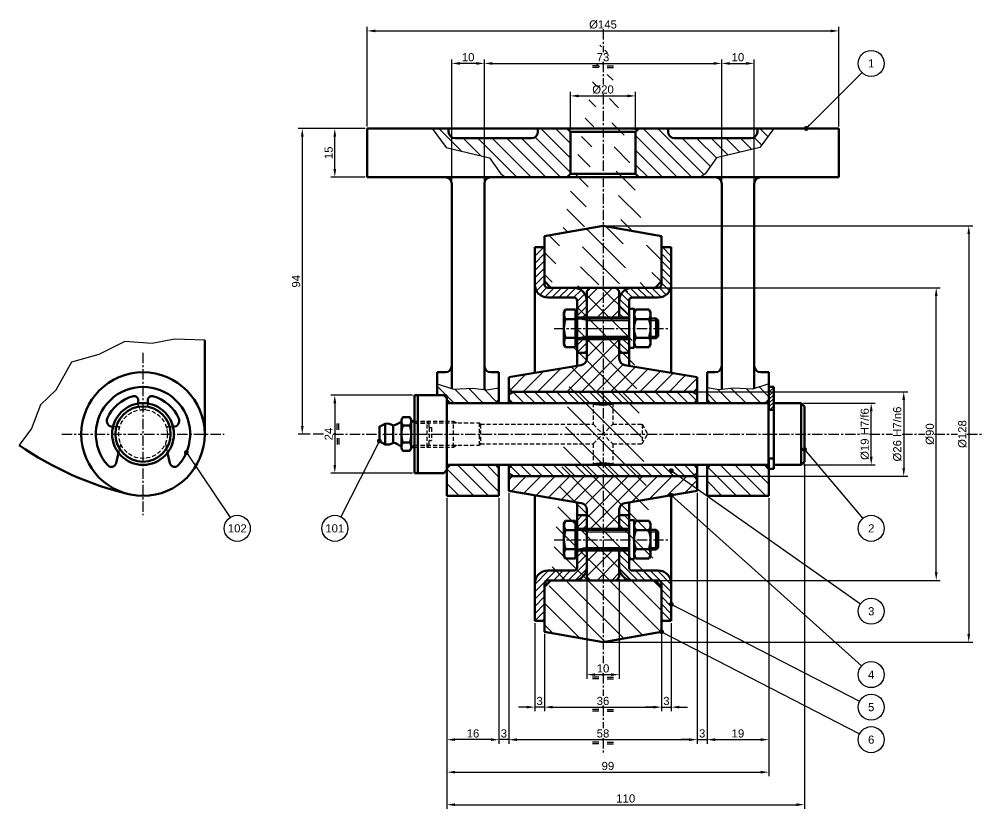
# Model space of a CAD drawing. Header units: millimetres. Extents: x -38 to 462, y 85 to 328.
# Drawn here: x -38.1 to 258, y 84.8 to 327.6 of the extents above; entities that cross this region are included whole.
import ezdxf
from ezdxf.enums import TextEntityAlignment as Align

# ---------------------------------------------------------------- set-up
doc = ezdxf.new("R2010")
doc.units = ezdxf.units.MM
doc.header["$LTSCALE"] = 0.1
doc.header["$PDSIZE"] = -5
doc.linetypes.add('CENTER', pattern=[50.8, 31.75, -6.35, 6.35, -6.35])
doc.linetypes.add('DASHED', pattern=[19.05, 12.7, -6.35])
for name, color, linetype, lineweight in [('ASSE', 4, 'CENTER', 25), ('CONTORNO1', 7, 'Continuous', 50), ('CONTORNO3', 5, 'Continuous', 50), ('NASCOSTA', 6, 'DASHED', 25), ('QUOTA', 3, 'Continuous', 25), ('SOTTILE', 3, 'Continuous', 25), ('TRATTEGGIO', 1, 'Continuous', 25)]:
    doc.layers.add(name, color=color, linetype=linetype, lineweight=lineweight)
doc.styles.get("Standard").update_dxf_attribs({"font": 'arial.ttf'})
doc.dimstyles.new('ISO_1-1', dxfattribs={"dimtxt": 2.5, "dimasz": 2.5, "dimexe": 1.25, "dimexo": 0.625, "dimtad": 1, "dimtxsty": 'Standard', "dimcen": 2.5, "dimclrt": 2, "dimadec": 0, "dimazin": 0, "dimtfac": 1, "dimtmove": 0, "dimatfit": 3, "dimfxl": 1, "dimarcsym": 0})
pattern_1 = [(135, (-58.5, 0), (-2.245064, -2.245064), [])]

# ---------------------------------------------------------------- blocks, each defined once
blk = doc.blocks.new('*D6')
at = {"layer": 'Defpoints', "color": 0}
for p in [(151.5, 304), (131.5, 293), (151.5, 293)]:
    blk.add_point(p, dxfattribs=at)
at = {"layer": 'QUOTA', "color": 0, "lineweight": -2}
for p, q in [((131.5, 293.62), (131.5, 305.25)), ((151.5, 293.62), (151.5, 305.25)), ((134, 304), (149, 304))]:
    blk.add_line(p, q, dxfattribs=at)
at = {"layer": 'QUOTA', "color": 0}
for points in [[(134, 304.42), (134, 303.58), (131.5, 304)], [(149, 303.58), (149, 304.42), (151.5, 304)]]:
    blk.add_solid(points, dxfattribs=at)
at = {"layer": 'QUOTA', "color": 2, "insert": (141.5, 305.95), "char_height": 2.5, "attachment_point": 5}
blk.add_mtext('%%c20', dxfattribs=at)
blk = doc.blocks.new('*D7')
at = {"layer": 'Defpoints', "color": 0}
for p in [(214, 324), (69, 294), (214, 294)]:
    blk.add_point(p, dxfattribs=at)
at = {"layer": 'QUOTA', "color": 0, "lineweight": -2}
for p, q in [((69, 294.62), (69, 325.25)), ((71.5, 324), (211.5, 324)), ((214, 294.62), (214, 325.25))]:
    blk.add_line(p, q, dxfattribs=at)
at = {"layer": 'QUOTA', "color": 0}
for points in [[(71.5, 324.42), (71.5, 323.58), (69, 324)], [(211.5, 323.58), (211.5, 324.42), (214, 324)]]:
    blk.add_solid(points, dxfattribs=at)
at = {"layer": 'QUOTA', "color": 2, "insert": (141.5, 325.95), "char_height": 2.5, "attachment_point": 5}
blk.add_mtext('%%c145', dxfattribs=at)
blk = doc.blocks.new('*D8')
at = {"layer": 'Defpoints', "color": 0}
for p in [(136.5, 156), (146.5, 156), (146.5, 126)]:
    blk.add_point(p, dxfattribs=at)
at = {"layer": 'QUOTA', "color": 0, "lineweight": -2}
for p, q in [((136.5, 155.38), (136.5, 124.75)), ((146.5, 155.38), (146.5, 124.75)), ((139, 126), (144, 126))]:
    blk.add_line(p, q, dxfattribs=at)
at = {"layer": 'QUOTA', "color": 0}
for points in [[(139, 126.42), (139, 125.58), (136.5, 126)], [(144, 125.58), (144, 126.42), (146.5, 126)]]:
    blk.add_solid(points, dxfattribs=at)
at = {"layer": 'QUOTA', "color": 2, "insert": (141.5, 127.9), "char_height": 2.5, "attachment_point": 5}
blk.add_mtext('10', dxfattribs=at)
blk = doc.blocks.new('*D9')
at = {"layer": 'Defpoints', "color": 0}
for p in [(123.5, 139.17), (159.5, 139.17), (159.5, 116)]:
    blk.add_point(p, dxfattribs=at)
at = {"layer": 'QUOTA', "color": 0, "lineweight": -2}
for p, q in [((123.5, 138.55), (123.5, 114.75)), ((159.5, 138.55), (159.5, 114.75)), ((126, 116), (157, 116))]:
    blk.add_line(p, q, dxfattribs=at)
at = {"layer": 'QUOTA', "color": 0}
for points in [[(126, 116.42), (126, 115.58), (123.5, 116)], [(157, 115.58), (157, 116.42), (159.5, 116)]]:
    blk.add_solid(points, dxfattribs=at)
at = {"layer": 'QUOTA', "color": 2, "insert": (141.5, 117.9), "char_height": 2.5, "attachment_point": 5}
blk.add_mtext('36', dxfattribs=at)
blk = doc.blocks.new('*D10')
at = {"layer": 'Defpoints', "color": 0}
for p in [(162.5, 142.5), (159.5, 139.17), (162.5, 116)]:
    blk.add_point(p, dxfattribs=at)
at = {"layer": 'QUOTA', "color": 0, "lineweight": -2}
for p, q in [((162.5, 141.88), (162.5, 114.75)), ((159.5, 138.55), (159.5, 114.75)), ((157, 116), (154.5, 116)), ((159.5, 116), (162.5, 116)), ((165, 116), (167.5, 116))]:
    blk.add_line(p, q, dxfattribs=at)
at = {"layer": 'QUOTA', "color": 0}
for points in [[(157, 115.58), (157, 116.42), (159.5, 116)], [(165, 116.42), (165, 115.58), (162.5, 116)]]:
    blk.add_solid(points, dxfattribs=at)
at = {"layer": 'QUOTA', "color": 2, "insert": (161, 117.9), "char_height": 2.5, "attachment_point": 5}
blk.add_mtext('3', dxfattribs=at)
blk = doc.blocks.new('*D11')
at = {"layer": 'Defpoints', "color": 0}
for p in [(120.5, 142.5), (123.5, 139.17), (120.5, 116)]:
    blk.add_point(p, dxfattribs=at)
at = {"layer": 'QUOTA', "color": 0, "lineweight": -2}
for p, q in [((120.5, 141.88), (120.5, 114.75)), ((123.5, 138.55), (123.5, 114.75)), ((118, 116), (115.5, 116)), ((123.5, 116), (120.5, 116)), ((126, 116), (128.5, 116))]:
    blk.add_line(p, q, dxfattribs=at)
at = {"layer": 'QUOTA', "color": 0}
for points in [[(118, 115.58), (118, 116.42), (120.5, 116)], [(126, 116.42), (126, 115.58), (123.5, 116)]]:
    blk.add_solid(points, dxfattribs=at)
at = {"layer": 'QUOTA', "color": 2, "insert": (122, 117.9), "char_height": 2.5, "attachment_point": 5}
blk.add_mtext('3', dxfattribs=at)
blk = doc.blocks.new('*D12')
at = {"layer": 'Defpoints', "color": 0}
for p in [(112.5, 182.5), (170.5, 182.5), (170.5, 106)]:
    blk.add_point(p, dxfattribs=at)
at = {"layer": 'QUOTA', "color": 0, "lineweight": -2}
for p, q in [((112.5, 181.88), (112.5, 104.75)), ((170.5, 181.88), (170.5, 104.75)), ((115, 106), (168, 106))]:
    blk.add_line(p, q, dxfattribs=at)
at = {"layer": 'QUOTA', "color": 0}
for points in [[(115, 106.42), (115, 105.58), (112.5, 106)], [(168, 105.58), (168, 106.42), (170.5, 106)]]:
    blk.add_solid(points, dxfattribs=at)
at = {"layer": 'QUOTA', "color": 2, "insert": (141.5, 107.9), "char_height": 2.5, "attachment_point": 5}
blk.add_mtext('58', dxfattribs=at)
blk = doc.blocks.new('*D13')
at = {"layer": 'Defpoints', "color": 0}
for p in [(109.5, 181), (112.5, 182.5), (109.5, 106)]:
    blk.add_point(p, dxfattribs=at)
at = {"layer": 'QUOTA', "color": 0, "lineweight": -2}
for p, q in [((112.5, 181.88), (112.5, 104.75)), ((109.5, 180.38), (109.5, 104.75)), ((107, 106), (104.5, 106)), ((112.5, 106), (109.5, 106)), ((115, 106), (117.5, 106))]:
    blk.add_line(p, q, dxfattribs=at)
at = {"layer": 'QUOTA', "color": 0}
for points in [[(107, 105.58), (107, 106.42), (109.5, 106)], [(115, 106.42), (115, 105.58), (112.5, 106)]]:
    blk.add_solid(points, dxfattribs=at)
at = {"layer": 'QUOTA', "color": 2, "insert": (111, 107.9), "char_height": 2.5, "attachment_point": 5}
blk.add_mtext('3', dxfattribs=at)
blk = doc.blocks.new('*D14')
at = {"layer": 'Defpoints', "color": 0}
for p in [(93.5, 181), (109.5, 181), (93.5, 106)]:
    blk.add_point(p, dxfattribs=at)
at = {"layer": 'QUOTA', "color": 0, "lineweight": -2}
for p, q in [((93.5, 180.38), (93.5, 104.75)), ((109.5, 180.38), (109.5, 104.75)), ((107, 106), (96, 106))]:
    blk.add_line(p, q, dxfattribs=at)
at = {"layer": 'QUOTA', "color": 0}
for points in [[(96, 106.42), (96, 105.58), (93.5, 106)], [(107, 105.58), (107, 106.42), (109.5, 106)]]:
    blk.add_solid(points, dxfattribs=at)
at = {"layer": 'QUOTA', "color": 2, "insert": (101.5, 107.9), "char_height": 2.5, "attachment_point": 5}
blk.add_mtext('16', dxfattribs=at)
blk = doc.blocks.new('*D15')
at = {"layer": 'Defpoints', "color": 0}
for p in [(170.5, 182.5), (173.5, 181), (173.5, 106)]:
    blk.add_point(p, dxfattribs=at)
at = {"layer": 'QUOTA', "color": 0, "lineweight": -2}
for p, q in [((170.5, 181.88), (170.5, 104.75)), ((173.5, 180.38), (173.5, 104.75)), ((168, 106), (165.5, 106)), ((170.5, 106), (173.5, 106)), ((176, 106), (178.5, 106))]:
    blk.add_line(p, q, dxfattribs=at)
at = {"layer": 'QUOTA', "color": 0}
for points in [[(168, 105.58), (168, 106.42), (170.5, 106)], [(176, 106.42), (176, 105.58), (173.5, 106)]]:
    blk.add_solid(points, dxfattribs=at)
at = {"layer": 'QUOTA', "color": 2, "insert": (172, 107.9), "char_height": 2.5, "attachment_point": 5}
blk.add_mtext('3', dxfattribs=at)
blk = doc.blocks.new('*D16')
at = {"layer": 'Defpoints', "color": 0}
for p in [(173.5, 181), (192.5, 181), (192.5, 106)]:
    blk.add_point(p, dxfattribs=at)
at = {"layer": 'QUOTA', "color": 0, "lineweight": -2}
for p, q in [((173.5, 180.38), (173.5, 104.75)), ((192.5, 180.38), (192.5, 104.75)), ((176, 106), (190, 106))]:
    blk.add_line(p, q, dxfattribs=at)
at = {"layer": 'QUOTA', "color": 0}
for points in [[(176, 106.42), (176, 105.58), (173.5, 106)], [(190, 105.58), (190, 106.42), (192.5, 106)]]:
    blk.add_solid(points, dxfattribs=at)
at = {"layer": 'QUOTA', "color": 2, "insert": (183, 107.9), "char_height": 2.5, "attachment_point": 5}
blk.add_mtext('19', dxfattribs=at)
blk = doc.blocks.new('*D17')
at = {"layer": 'Defpoints', "color": 0}
for p in [(93.5, 181), (192.5, 181), (192.5, 96)]:
    blk.add_point(p, dxfattribs=at)
at = {"layer": 'QUOTA', "color": 0, "lineweight": -2}
for p, q in [((93.5, 180.38), (93.5, 94.75)), ((192.5, 180.38), (192.5, 94.75)), ((96, 96), (190, 96))]:
    blk.add_line(p, q, dxfattribs=at)
at = {"layer": 'QUOTA', "color": 0}
for points in [[(96, 96.42), (96, 95.58), (93.5, 96)], [(190, 95.58), (190, 96.42), (192.5, 96)]]:
    blk.add_solid(points, dxfattribs=at)
at = {"layer": 'QUOTA', "color": 2, "insert": (143, 97.9), "char_height": 2.5, "attachment_point": 5}
blk.add_mtext('99', dxfattribs=at)
blk = doc.blocks.new('*D18')
at = {"layer": 'Defpoints', "color": 0}
for p in [(203.5, 191.5), (93.5, 181), (203.5, 86)]:
    blk.add_point(p, dxfattribs=at)
at = {"layer": 'QUOTA', "color": 0, "lineweight": -2}
for p, q in [((203.5, 190.88), (203.5, 84.75)), ((93.5, 180.38), (93.5, 84.75)), ((96, 86), (201, 86))]:
    blk.add_line(p, q, dxfattribs=at)
at = {"layer": 'QUOTA', "color": 0}
for points in [[(96, 86.42), (96, 85.58), (93.5, 86)], [(201, 85.58), (201, 86.42), (203.5, 86)]]:
    blk.add_solid(points, dxfattribs=at)
at = {"layer": 'QUOTA', "color": 2, "insert": (148.5, 87.9), "char_height": 2.5, "attachment_point": 5}
blk.add_mtext('110', dxfattribs=at)
blk = doc.blocks.new('Simbolo_Simmetria')
at = {"layer": 'QUOTA'}
for p, q in [((-1.25, -0.75), (-3.25, -0.75)), ((-1.25, -1.25), (-3.25, -1.25)), ((1.25, -0.75), (3.25, -0.75)), ((1.25, -1.25), (3.25, -1.25))]:
    blk.add_line(p, q, dxfattribs=at)
at = {"layer": 'QUOTA', "const_width": 0.375}
blk.add_lwpolyline([(-0.1875, 0, 1), (0.1875, 0, 1)], format="xyb", close=True, dxfattribs=at)
blk = doc.blocks.new('*D21')
at = {"layer": 'Defpoints', "color": 0}
for p in [(83.5, 212), (59, 188), (83.5, 188)]:
    blk.add_point(p, dxfattribs=at)
at = {"layer": 'QUOTA', "color": 0, "lineweight": -2}
for p, q in [((82.88, 212), (57.75, 212)), ((59, 209.5), (59, 190.5)), ((82.88, 188), (57.75, 188))]:
    blk.add_line(p, q, dxfattribs=at)
at = {"layer": 'QUOTA', "color": 0}
for points in [[(59.42, 209.5), (58.58, 209.5), (59, 212)], [(58.58, 190.5), (59.42, 190.5), (59, 188)]]:
    blk.add_solid(points, dxfattribs=at)
at = {"layer": 'QUOTA', "color": 2, "insert": (57.12, 200), "char_height": 2.5, "attachment_point": 5, "rotation": 90}
blk.add_mtext('24', dxfattribs=at)
blk = doc.blocks.new('*D22')
at = {"layer": 'Defpoints', "color": 0}
for p in [(202.5, 209.5), (224, 209.5), (202.5, 190.5)]:
    blk.add_point(p, dxfattribs=at)
at = {"layer": 'QUOTA', "color": 0, "lineweight": -2}
for p, q in [((203.12, 209.5), (225.25, 209.5)), ((224, 193), (224, 207)), ((203.12, 190.5), (225.25, 190.5))]:
    blk.add_line(p, q, dxfattribs=at)
at = {"layer": 'QUOTA', "color": 0}
for points in [[(224.42, 207), (223.58, 207), (224, 209.5)], [(223.58, 193), (224.42, 193), (224, 190.5)]]:
    blk.add_solid(points, dxfattribs=at)
at = {"layer": 'QUOTA', "color": 2, "insert": (222.04, 200), "char_height": 2.5, "attachment_point": 5, "rotation": 90}
blk.add_mtext('%%c19 H7/f6', dxfattribs=at)
blk = doc.blocks.new('*D23')
at = {"layer": 'Defpoints', "color": 0}
for p in [(169.5, 213), (169.5, 187), (234, 187)]:
    blk.add_point(p, dxfattribs=at)
at = {"layer": 'QUOTA', "color": 0, "lineweight": -2}
for p, q in [((170.12, 213), (235.25, 213)), ((234, 210.5), (234, 189.5)), ((170.12, 187), (235.25, 187))]:
    blk.add_line(p, q, dxfattribs=at)
at = {"layer": 'QUOTA', "color": 0}
for points in [[(234.42, 210.5), (233.58, 210.5), (234, 213)], [(233.58, 189.5), (234.42, 189.5), (234, 187)]]:
    blk.add_solid(points, dxfattribs=at)
at = {"layer": 'QUOTA', "color": 2, "insert": (232.04, 200), "char_height": 2.5, "attachment_point": 5, "rotation": 90}
blk.add_mtext('%%c26 H7/n6', dxfattribs=at)
blk = doc.blocks.new('*D24')
at = {"layer": 'Defpoints', "color": 0}
for p in [(158.5, 245), (244, 245), (158.5, 155)]:
    blk.add_point(p, dxfattribs=at)
at = {"layer": 'QUOTA', "color": 0, "lineweight": -2}
for p, q in [((159.12, 245), (245.25, 245)), ((244, 157.5), (244, 242.5)), ((159.12, 155), (245.25, 155))]:
    blk.add_line(p, q, dxfattribs=at)
at = {"layer": 'QUOTA', "color": 0}
for points in [[(244.42, 242.5), (243.58, 242.5), (244, 245)], [(243.58, 157.5), (244.42, 157.5), (244, 155)]]:
    blk.add_solid(points, dxfattribs=at)
at = {"layer": 'QUOTA', "color": 2, "insert": (242.05, 200), "char_height": 2.5, "attachment_point": 5, "rotation": 90}
blk.add_mtext('%%c90', dxfattribs=at)
blk = doc.blocks.new('*D25')
at = {"layer": 'Defpoints', "color": 0}
for p in [(141.5, 264), (141.5, 136), (254, 136)]:
    blk.add_point(p, dxfattribs=at)
at = {"layer": 'QUOTA', "color": 0, "lineweight": -2}
for p, q in [((142.12, 264), (255.25, 264)), ((254, 261.5), (254, 138.5)), ((142.12, 136), (255.25, 136))]:
    blk.add_line(p, q, dxfattribs=at)
at = {"layer": 'QUOTA', "color": 0}
for points in [[(254.42, 261.5), (253.58, 261.5), (254, 264)], [(253.58, 138.5), (254.42, 138.5), (254, 136)]]:
    blk.add_solid(points, dxfattribs=at)
at = {"layer": 'QUOTA', "color": 2, "insert": (252.05, 200), "char_height": 2.5, "attachment_point": 5, "rotation": 90}
blk.add_mtext('%%c128', dxfattribs=at)
blk = doc.blocks.new('*D29')
at = {"layer": 'Defpoints', "color": 0}
for p in [(69, 294), (49, 200), (52, 200)]:
    blk.add_point(p, dxfattribs=at)
at = {"layer": 'QUOTA', "color": 0, "lineweight": -2}
for p, q in [((68.38, 294), (47.75, 294)), ((49, 291.5), (49, 202.5)), ((51.38, 200), (47.75, 200))]:
    blk.add_line(p, q, dxfattribs=at)
at = {"layer": 'QUOTA', "color": 0}
for points in [[(49.42, 291.5), (48.58, 291.5), (49, 294)], [(48.58, 202.5), (49.42, 202.5), (49, 200)]]:
    blk.add_solid(points, dxfattribs=at)
at = {"layer": 'QUOTA', "color": 2, "insert": (47.1, 247), "char_height": 2.5, "attachment_point": 5, "rotation": 90}
blk.add_mtext('94', dxfattribs=at)
blk = doc.blocks.new('*D30')
at = {"layer": 'Defpoints', "color": 0}
for p in [(59, 294), (69, 294), (69, 279)]:
    blk.add_point(p, dxfattribs=at)
at = {"layer": 'QUOTA', "color": 0, "lineweight": -2}
for p, q in [((68.38, 294), (57.75, 294)), ((59, 281.5), (59, 291.5)), ((68.38, 279), (57.75, 279))]:
    blk.add_line(p, q, dxfattribs=at)
at = {"layer": 'QUOTA', "color": 0}
for points in [[(59.42, 291.5), (58.58, 291.5), (59, 294)], [(58.58, 281.5), (59.42, 281.5), (59, 279)]]:
    blk.add_solid(points, dxfattribs=at)
at = {"layer": 'QUOTA', "color": 2, "insert": (57.1, 286.5), "char_height": 2.5, "attachment_point": 5, "rotation": 90}
blk.add_mtext('15', dxfattribs=at)
blk = doc.blocks.new('*D31')
at = {"layer": 'Defpoints', "color": 0}
for p in [(178, 314), (105, 277), (178, 277)]:
    blk.add_point(p, dxfattribs=at)
at = {"layer": 'QUOTA', "color": 0, "lineweight": -2}
for p, q in [((105, 277.62), (105, 315.25)), ((107.5, 314), (175.5, 314)), ((178, 277.62), (178, 315.25))]:
    blk.add_line(p, q, dxfattribs=at)
at = {"layer": 'QUOTA', "color": 0}
for points in [[(107.5, 314.42), (107.5, 313.58), (105, 314)], [(175.5, 313.58), (175.5, 314.42), (178, 314)]]:
    blk.add_solid(points, dxfattribs=at)
at = {"layer": 'QUOTA', "color": 2, "insert": (141.5, 315.9), "char_height": 2.5, "attachment_point": 5}
blk.add_mtext('73', dxfattribs=at)
blk = doc.blocks.new('*D32')
at = {"layer": 'Defpoints', "color": 0}
for p in [(188, 314), (178, 277), (188, 277)]:
    blk.add_point(p, dxfattribs=at)
at = {"layer": 'QUOTA', "color": 0, "lineweight": -2}
for p, q in [((178, 277.62), (178, 315.25)), ((180.5, 314), (185.5, 314)), ((188, 277.62), (188, 315.25))]:
    blk.add_line(p, q, dxfattribs=at)
at = {"layer": 'QUOTA', "color": 0}
for points in [[(180.5, 314.42), (180.5, 313.58), (178, 314)], [(185.5, 313.58), (185.5, 314.42), (188, 314)]]:
    blk.add_solid(points, dxfattribs=at)
at = {"layer": 'QUOTA', "color": 2, "insert": (183, 315.9), "char_height": 2.5, "attachment_point": 5}
blk.add_mtext('10', dxfattribs=at)
blk = doc.blocks.new('*D33')
at = {"layer": 'Defpoints', "color": 0}
for p in [(95, 314), (95, 277), (105, 277)]:
    blk.add_point(p, dxfattribs=at)
at = {"layer": 'QUOTA', "color": 0, "lineweight": -2}
for p, q in [((95, 277.62), (95, 315.25)), ((102.5, 314), (97.5, 314)), ((105, 277.62), (105, 315.25))]:
    blk.add_line(p, q, dxfattribs=at)
at = {"layer": 'QUOTA', "color": 0}
for points in [[(97.5, 314.42), (97.5, 313.58), (95, 314)], [(102.5, 313.58), (102.5, 314.42), (105, 314)]]:
    blk.add_solid(points, dxfattribs=at)
at = {"layer": 'QUOTA', "color": 2, "insert": (100, 315.9), "char_height": 2.5, "attachment_point": 5}
blk.add_mtext('10', dxfattribs=at)
blk = doc.blocks.new('Bollino')
at = {"layer": 'QUOTA'}
blk.add_circle((0, 0), 4, dxfattribs=at)
at = {"layer": 'QUOTA', "color": 2, "flags": 8}
blk.add_attdef('Item', text='', height=2.5, dxfattribs=at).set_placement((0, 0), align=Align.MIDDLE_CENTER)

msp = doc.modelspace()

# ---------------------------------------------------------------- hatches: boundary and pattern name
at = {"layer": 'TRATTEGGIO'}
h = msp.add_hatch(dxfattribs=at)
h.set_pattern_fill('ANSI31', color=256, scale=1.5, angle=90, style=0)
h.set_pattern_definition([(135, (-58.5, 0), (-3.367596, -3.367596), [])])
edge = h.paths.add_edge_path()
edge.add_line((159.5, 246), (159.5, 260.826))
edge.add_line((159.5, 260.826), (141.5, 264))
edge.add_line((141.5, 324.5), (141.5, 324))
edge.add_line((157.5, 245), (125.5, 245))
edge.add_line((159.5, 247), (157.5, 245))
edge = h.paths.add_edge_path()
edge.add_line((159.5, 139.174), (159.5, 154))
edge.add_line((159.5, 153), (157.5, 155))
edge.add_line((157.5, 155), (125.5, 155))
edge.add_line((141.5, 324.5), (141.5, 324))
edge.add_line((159.5, 139.174), (141.5, 136))
edge = h.paths.add_edge_path()
edge.add_line((141.5, 324.5), (141.5, 324))
edge.add_line((157.5, 155), (125.5, 155))
edge.add_line((124.5, 155), (132.5, 155))
edge.add_line((123.5, 153), (125.5, 155))
edge.add_line((123.5, 154), (123.5, 139.174))
edge.add_line((141.5, 136), (123.5, 139.174))
edge = h.paths.add_edge_path()
edge.add_line((141.5, 324.5), (141.5, 324))
edge.add_line((141.5, 264), (123.5, 260.826))
edge.add_line((123.5, 260.826), (123.5, 246))
edge.add_line((123.5, 247), (125.5, 245))
edge.add_line((124.5, 245), (132.5, 245))
edge.add_line((157.5, 245), (125.5, 245))
h = msp.add_hatch(dxfattribs=at)
h.set_pattern_fill('ANSI31', color=256, angle=180, style=0)
h.set_pattern_definition([(135, (440.36, 88.286), (2.245064, 2.245064), [])])
h.paths.add_polyline_path([(172.963, 280.008), (176.409, 285.001), (189.709, 288.187), (194.024, 294), (189, 294), (189, 293, -0.4142136), (187, 291), (163.5, 291, -0.4142136), (161.5, 293), (161.5, 294), (152.5, 294), (151.5, 293), (151.5, 280), (152.5, 279), (171.507, 279)])
h.paths.add_polyline_path([(131.5, 280), (131.5, 293), (130.5, 294), (121.5, 294), (121.5, 293, -0.4142136), (119.5, 291), (96, 291, -0.4142136), (94, 293), (94, 294), (88.976, 294), (93.291, 288.187), (106.591, 285.001), (110.037, 280.008), (111.493, 279), (130.5, 279)])
h = msp.add_hatch(dxfattribs=at)
h.set_pattern_fill('ANSI31', color=256, scale=0.5, style=0)
h.set_pattern_definition([(45, (-79.5, -57.5), (-1.122532, 1.122532), [])])
h.paths.add_polyline_path([(120.5, 246), (120.5, 257.5), (123.5, 257.5), (123.5, 246, 0.4142136), (124.5, 245), (132.5, 245, -0.4142136), (136.5, 241), (136.5, 235.8), (133.5, 235.8), (133.5, 241, 0.4142136), (132.5, 242), (124.5, 242, -0.4142136)])
h.paths.add_polyline_path([(133.5, 225), (133.5, 229.2), (136.5, 229.2), (136.5, 225)])
h.paths.add_polyline_path([(133.5, 170.8), (133.5, 175), (136.5, 175), (136.5, 170.8)])
h.paths.add_polyline_path([(133.5, 159), (133.5, 164.2), (136.5, 164.2), (136.5, 159, -0.4142136), (132.5, 155), (124.5, 155, 0.4142136), (123.5, 154), (123.5, 142.5), (120.5, 142.5), (120.5, 154, -0.4142136), (124.5, 158), (132.5, 158, 0.4142136)])
h = msp.add_hatch(dxfattribs=at)
h.set_pattern_fill('ANSI31', color=256, scale=0.5, angle=180, style=0)
h.set_pattern_definition([(135, (362.5, -57.5), (1.122532, 1.122532), [])])
h.paths.add_polyline_path([(159.5, 246), (159.5, 257.5), (162.5, 257.5), (162.5, 246, -0.4142136), (158.5, 242), (150.5, 242, 0.4142136), (149.5, 241), (149.5, 235.8), (146.5, 235.8), (146.5, 241, -0.4142136), (150.5, 245), (158.5, 245, 0.4142136)])
h.paths.add_polyline_path([(146.5, 225), (146.5, 229.2), (149.5, 229.2), (149.5, 225)])
h.paths.add_polyline_path([(146.5, 170.8), (146.5, 175), (149.5, 175), (149.5, 170.8)])
h.paths.add_polyline_path([(146.5, 159), (146.5, 164.2), (149.5, 164.2), (149.5, 159, 0.4142136), (150.5, 158), (158.5, 158, -0.4142136), (162.5, 154), (162.5, 142.5), (159.5, 142.5), (159.5, 154, 0.4142136), (158.5, 155), (150.5, 155, -0.4142136)])
h = msp.add_hatch(dxfattribs=at)
h.set_pattern_fill('ANSI31', color=256, angle=90, style=0)
h.set_pattern_definition([(45, (341.5, -200), (2.245064, -2.245064), [])])
h.paths.add_polyline_path([(136.5, 235.8), (136.5, 244), (137.5, 245), (145.5, 245), (146.5, 244), (146.5, 235.8)])
h.paths.add_polyline_path([(112.5, 217.5), (134.829, 221.221, 0.3666294), (136.5, 223.194), (136.5, 229.2), (146.5, 229.2), (146.5, 223.194, 0.3666294), (148.171, 221.221), (170.5, 217.5), (170.5, 214), (169.5, 213), (113.5, 213), (112.5, 214)])
h.paths.add_polyline_path([(134.829, 178.779), (112.5, 182.5), (112.5, 186), (113.5, 187), (169.5, 187), (170.5, 186), (170.5, 182.5), (148.171, 178.779, 0.3666294), (146.5, 176.806), (146.5, 170.8), (136.5, 170.8), (136.5, 176.806, 0.3666294)])
h.paths.add_polyline_path([(136.5, 156), (136.5, 164.2), (146.5, 164.2), (146.5, 156), (145.5, 155), (137.5, 155)])
h = msp.add_hatch(dxfattribs=at)
h.set_pattern_fill('ANSI31', color=256, angle=90, style=0)
h.set_pattern_definition(pattern_1)
h.paths.add_polyline_path([(109.5, 210.5), (109.5, 214.177), (105.758, 213.576), (101.37, 214.138), (95.519, 213.801), (90.5, 215.486), (90.5, 212), (93, 212, -0.4142136), (93.5, 211.5), (93.5, 210.5), (94.5, 209.5), (108.5, 209.5)])
h.paths.add_polyline_path([(109.5, 181), (109.5, 189.5), (108.5, 190.5), (94.5, 190.5), (93.5, 189.5), (93.5, 181)])
h = msp.add_hatch(dxfattribs=at)
h.set_pattern_fill('ANSI31', color=256, angle=90, style=0)
h.set_pattern_definition(pattern_1)
h.paths.add_polyline_path([(192.5, 210.5), (192.5, 215.486), (187.481, 213.801), (181.63, 214.138), (177.242, 213.576), (173.5, 214.177), (173.5, 210.5), (174.5, 209.5), (191.5, 209.5)])
h.paths.add_polyline_path([(192.5, 181), (192.5, 189.5), (191.5, 190.5), (174.5, 190.5), (173.5, 189.5), (173.5, 181)])
h = msp.add_hatch(dxfattribs=at)
h.set_pattern_fill('ANSI31', color=256, scale=0.25, style=0)
h.set_pattern_definition([(45, (-58.5, 0), (-0.561266, 0.561266), [])])
h.paths.add_polyline_path([(194, 207.5), (194, 214.5), (192.5, 214.5), (192.5, 207.5)])
h = msp.add_hatch(dxfattribs=at)
h.set_pattern_fill('ANSI31', color=256, scale=0.75, angle=180, style=0)
h.set_pattern_definition([(135, (341.5, -200), (1.683798, 1.683798), [])])
h.paths.add_polyline_path([(112.5, 210.5), (112.5, 212.134), (114, 213), (169, 213), (170.5, 212.134), (170.5, 210.5), (169.5, 209.5), (113.5, 209.5)])
h.paths.add_polyline_path([(112.5, 187.866), (112.5, 189.5), (113.5, 190.5), (169.5, 190.5), (170.5, 189.5), (170.5, 187.866), (169, 187), (114, 187)])

# ---------------------------------------------------------------- linework, layer by layer
at = {"layer": 'ASSE'}
for p, q in [((141.5, 324.5), (141.5, 317.5)), ((141.5, 314.5), (141.5, 307.5)), ((141.5, 304.5), (141.5, 129.5)), ((126.5, 232.5), (161.5, 232.5)), ((0, 225), (0, 175)), ((-25, 200), (25, 200)), ((55.5, 200), (52, 200)), ((58.5, 200), (220.5, 200)), ((223.5, 200), (230.5, 200)), ((233.5, 200), (240.5, 200)), ((243.5, 200), (250.5, 200)), ((253.5, 200), (258, 200)), ((126.5, 167.5), (161.5, 167.5)), ((141.5, 126.5), (141.5, 119.5)), ((141.5, 116.5), (141.5, 109.5)), ((141.5, 106.5), (141.5, 102))]:
    msp.add_line(p, q, dxfattribs=at)
at = {"layer": 'CONTORNO1'}
for p, q in [((69, 294), (214, 294)), ((69, 294), (69, 279)), ((94, 294), (94, 293)), ((121.5, 294), (121.5, 293)), ((131.5, 293), (130.5, 294)), ((151.5, 293), (152.5, 294)), ((161.5, 294), (161.5, 293)), ((189, 294), (189, 293)), ((214, 294), (214, 279)), ((96, 291), (119.5, 291)), ((131.5, 293), (131.5, 280)), ((151.5, 293), (131.5, 293)), ((151.5, 293), (151.5, 280)), ((163.5, 291), (187, 291)), ((69, 279), (214, 279)), ((131.5, 280), (130.5, 279)), ((131.5, 280), (151.5, 280)), ((151.5, 280), (152.5, 279)), ((95, 277), (95, 213.975)), ((105, 277), (105, 213.673)), ((178, 277), (178, 213.673)), ((188, 277), (188, 213.975)), ((141.5, 264), (123.5, 260.826)), ((159.5, 260.826), (141.5, 264)), ((123.5, 260.826), (123.5, 246)), ((159.5, 246), (159.5, 260.826)), ((120.5, 257.5), (123.5, 257.5)), ((120.5, 218.833), (120.5, 257.5)), ((162.5, 257.5), (159.5, 257.5)), ((162.5, 218.833), (162.5, 257.5)), ((123.5, 247), (125.5, 245)), ((159.5, 247), (157.5, 245)), ((124.5, 245), (132.5, 245)), ((157.5, 245), (125.5, 245)), ((137.5, 245), (136.5, 244)), ((136.5, 244), (136.5, 235.5)), ((145.5, 245), (146.5, 244)), ((146.5, 244), (146.5, 235.5)), ((158.5, 245), (150.5, 245)), ((124.5, 242), (132.5, 242)), ((133.5, 241), (133.5, 221)), ((149.5, 241), (149.5, 221)), ((158.5, 242), (150.5, 242)), ((133.5, 235.8), (136.5, 235.8)), ((136.5, 235.8), (146.5, 235.8)), ((149.5, 235.8), (146.5, 235.8)), ((19, 200), (19, 228.839)), ((133.5, 229.2), (136.5, 229.2)), ((136.5, 229.5), (136.5, 223.194)), ((136.5, 229.2), (146.5, 229.2)), ((146.5, 229.5), (146.5, 223.194)), ((149.5, 229.2), (146.5, 229.2)), ((133.5, 225), (136.5, 225)), ((149.5, 225), (146.5, 225)), ((134.829, 221.221), (112.5, 217.5)), ((148.171, 221.221), (170.5, 217.5)), ((90.5, 219), (90.5, 212)), ((90.5, 219), (93, 219)), ((107, 219), (109.5, 219)), ((109.5, 219), (109.5, 209.5)), ((112.5, 217.5), (112.5, 209.5)), ((170.5, 209.5), (170.5, 217.5)), ((173.5, 219), (173.5, 209.5)), ((173.5, 219), (176, 219)), ((190, 219), (192.5, 219)), ((192.5, 219), (192.5, 207.5)), ((112.5, 214), (113.5, 213)), ((170.5, 214), (169.5, 213)), ((83.5, 212), (83.5, 188)), ((93, 212), (83.5, 212)), ((84.5, 212), (84.5, 188)), ((92.5, 212), (93.5, 211)), ((93.5, 211.5), (93.5, 181)), ((94.5, 209.5), (93.5, 210.5)), ((108.5, 209.5), (109.5, 210.5)), ((114, 213), (112.5, 212.134)), ((112.5, 210.5), (113.5, 209.5)), ((113.5, 213), (169.5, 213)), ((113.5, 213), (113.5, 212.711)), ((169, 213), (170.5, 212.134)), ((169.5, 213), (169.5, 212.711)), ((170.5, 210.5), (169.5, 209.5)), ((174.5, 209.5), (173.5, 210.5)), ((191.5, 209.5), (192.5, 210.5)), ((94, 209.5), (192.45, 209.5)), ((192.45, 209.5), (192.45, 190.5)), ((192.45, 207.5), (194, 207.5)), ((194, 209.5), (202.5, 209.5)), ((194, 209.5), (194, 190.5)), ((202.5, 209.5), (203.5, 208.5)), ((202.5, 209.5), (202.5, 190.5)), ((203.5, 208.5), (203.5, 191.5)), ((192.45, 192.5), (194, 192.5)), ((192.5, 192.5), (192.5, 181)), ((94.5, 190.5), (93.5, 189.5)), ((94, 190.5), (192.45, 190.5)), ((108.5, 190.5), (109.5, 189.5)), ((109.5, 190.5), (109.5, 181)), ((112.5, 189.5), (113.5, 190.5)), ((112.5, 190.5), (112.5, 182.5)), ((170.5, 189.5), (169.5, 190.5)), ((170.5, 182.5), (170.5, 190.5)), ((174.5, 190.5), (173.5, 189.5)), ((173.5, 190.5), (173.5, 181)), ((191.5, 190.5), (192.5, 189.5)), ((194, 190.5), (202.5, 190.5)), ((202.5, 190.5), (203.5, 191.5)), ((92.5, 188), (83.5, 188)), ((93.5, 189), (92.5, 188)), ((114, 187), (112.5, 187.866)), ((112.5, 186), (113.5, 187)), ((113.5, 187.289), (113.5, 187)), ((113.5, 187), (169.5, 187)), ((169, 187), (170.5, 187.866)), ((169.5, 187.289), (169.5, 187)), ((170.5, 186), (169.5, 187)), ((93.5, 181), (109.5, 181)), ((134.829, 178.779), (112.5, 182.5)), ((120.5, 142.5), (120.5, 181.167)), ((148.171, 178.779), (170.5, 182.5)), ((162.5, 142.5), (162.5, 181.167)), ((173.5, 181), (192.5, 181)), ((133.5, 179), (133.5, 159)), ((149.5, 179), (149.5, 159)), ((133.5, 175), (136.5, 175)), ((136.5, 176.806), (136.5, 170.5)), ((146.5, 176.806), (146.5, 170.5)), ((149.5, 175), (146.5, 175)), ((133.5, 170.8), (136.5, 170.8)), ((136.5, 170.8), (146.5, 170.8)), ((149.5, 170.8), (146.5, 170.8)), ((133.5, 164.2), (136.5, 164.2)), ((136.5, 164.5), (136.5, 156)), ((136.5, 164.2), (146.5, 164.2)), ((146.5, 164.5), (146.5, 156)), ((149.5, 164.2), (146.5, 164.2)), ((124.5, 158), (132.5, 158)), ((158.5, 158), (150.5, 158)), ((123.5, 153), (125.5, 155)), ((123.5, 154), (123.5, 139.174)), ((124.5, 155), (132.5, 155)), ((157.5, 155), (125.5, 155)), ((137.5, 155), (136.5, 156)), ((146.5, 156), (145.5, 155)), ((158.5, 155), (150.5, 155)), ((159.5, 153), (157.5, 155)), ((159.5, 139.174), (159.5, 154)), ((120.5, 142.5), (123.5, 142.5)), ((162.5, 142.5), (159.5, 142.5)), ((141.5, 136), (123.5, 139.174)), ((159.5, 139.174), (141.5, 136))]:
    msp.add_line(p, q, dxfattribs=at)
for radius in [19, 9.5, 8.5]:
    msp.add_circle((0, 200), radius, dxfattribs=at)
for centre, radius, start, end in [((96, 293), 2, 180, 270), ((119.5, 293), 2, 270, 0), ((163.5, 293), 2, 180, 270), ((187, 293), 2, 270, 0), ((93, 277), 2, 0, 90), ((107, 277), 2, 90, 180), ((176, 277), 2, 0, 90), ((190, 277), 2, 90, 180), ((124.5, 246), 4, 180, 270), ((124.5, 246), 1, 180, 270), ((158.5, 246), 1, 270, 0), ((158.5, 246), 4, 270, 0), ((132.5, 241), 4, 0, 90), ((150.5, 241), 4, 90, 180), ((132.5, 241), 1, 0, 90), ((150.5, 241), 1, 90, 180), ((134.5, 223.194), 2, 279.46232, 0), ((148.5, 223.194), 2, 180, 260.53768), ((93, 221), 2, 270, 0), ((107, 221), 2, 180, 270), ((176, 221), 2, 270, 0), ((190, 221), 2, 180, 270), ((93, 211.5), 0.5, 0, 90), ((94, 210), 0.5, 180, 270), ((19, 279), 100.253, 235.30479, 256.47684), ((94, 190), 0.5, 90, 180), ((134.5, 176.806), 2, 0, 80.53768), ((148.5, 176.806), 2, 99.46232, 180), ((124.5, 154), 4, 90, 180), ((132.5, 159), 1, 270, 0), ((132.5, 159), 4, 270, 0), ((150.5, 159), 4, 180, 270), ((150.5, 159), 1, 180, 270), ((158.5, 154), 4, 0, 90), ((124.5, 154), 1, 90, 180), ((158.5, 154), 1, 0, 90)]:
    msp.add_arc(centre, radius, start, end, dxfattribs=at)
msp.add_ellipse((141.5, 209.5), major_axis=(3, 0), ratio=0.162029, start_param=3.1415927, end_param=6.2831853, dxfattribs=at)
at = {"layer": 'CONTORNO1', "extrusion": (0, 0, -1)}
msp.add_ellipse((141.5, 190.5), major_axis=(3, 0), ratio=0.162029, start_param=3.1415927, end_param=6.2831853, dxfattribs=at)
at = {"layer": 'CONTORNO3'}
for p, q in [((129.947, 238.275), (129.5, 237.5)), ((129.5, 237.5), (129.5, 227.5)), ((129.947, 238.275), (133, 238.275)), ((133, 226.725), (133, 238.275)), ((133, 236.94), (133.5, 236.94)), ((133.5, 236.94), (133.5, 228.06)), ((151.547, 238.275), (151.1, 237.5)), ((151.1, 237.5), (151.1, 227.5)), ((151.547, 238.275), (155.653, 238.275)), ((155.653, 238.275), (156.1, 237.5)), ((156.1, 237.5), (156.1, 227.5)), ((129.947, 235.388), (133, 235.388)), ((149.5, 235.5), (133.5, 235.5)), ((136.5, 229.5), (136.5, 235.5)), ((151.547, 235.387), (155.653, 235.387)), ((157.887, 235.5), (156.1, 235.5)), ((157.887, 229.5), (157.887, 235.5)), ((157.887, 235.5), (158.5, 234.887)), ((158.5, 230.113), (158.5, 234.887)), ((129.947, 229.612), (133, 229.612)), ((133, 228.06), (133.5, 228.06)), ((149.5, 229.5), (133.5, 229.5)), ((151.547, 229.613), (155.653, 229.613)), ((157.887, 229.5), (156.1, 229.5)), ((158.5, 230.113), (157.887, 229.5)), ((129.947, 226.725), (129.5, 227.5)), ((129.947, 226.725), (133, 226.725)), ((151.547, 226.725), (151.1, 227.5)), ((151.547, 226.725), (155.653, 226.725)), ((155.653, 226.725), (156.1, 227.5)), ((192.5, 214.5), (194, 214.5)), ((192.5, 214.5), (192.5, 207.5)), ((194, 214.5), (194, 207.5)), ((-1.5, 209.381), (-1.5, 210.457)), ((1.5, 209.381), (1.5, 210.457)), ((79.946, 205.197), (82.054, 205.197)), ((-9.23, 202.25), (-9.361, 202.25)), ((9.361, 202.25), (9.23, 202.25)), ((72.7, 202.131), (72.7, 197.869)), ((72.805, 202.307), (74.445, 203.194)), ((74.445, 203.194), (74.445, 196.806)), ((76.927, 202.65), (76.927, 197.35)), ((79.5, 196.102), (79.5, 203.898)), ((79.946, 202.599), (82.054, 202.599)), ((82.5, 204), (82.5, 203.898)), ((82.5, 196), (82.5, 204)), ((82.5, 204), (83.5, 204)), ((72.805, 197.693), (74.445, 196.806)), ((79.946, 197.401), (82.054, 197.401)), ((82.5, 196.102), (82.5, 196)), ((82.5, 196), (83.5, 196)), ((-7.526, 194.203), (-8.266, 191.034)), ((7.526, 194.203), (8.266, 191.034)), ((79.946, 194.803), (82.054, 194.803)), ((192.5, 192.5), (192.5, 189.27)), ((194, 192.5), (194, 189.27)), ((192.5, 189.27), (194, 189.27)), ((129.947, 173.275), (129.5, 172.5)), ((129.5, 172.5), (129.5, 162.5)), ((129.947, 173.275), (133, 173.275)), ((133, 161.725), (133, 173.275)), ((133, 171.94), (133.5, 171.94)), ((133.5, 171.94), (133.5, 163.06)), ((151.547, 173.275), (151.1, 172.5)), ((151.1, 172.5), (151.1, 162.5)), ((151.547, 173.275), (155.653, 173.275)), ((155.653, 173.275), (156.1, 172.5)), ((156.1, 172.5), (156.1, 162.5)), ((129.947, 170.388), (133, 170.388)), ((149.5, 170.5), (133.5, 170.5)), ((136.5, 164.5), (136.5, 170.5)), ((151.547, 170.387), (155.653, 170.387)), ((157.887, 170.5), (156.1, 170.5)), ((157.887, 164.5), (157.887, 170.5)), ((157.887, 170.5), (158.5, 169.887)), ((158.5, 165.113), (158.5, 169.887)), ((129.947, 164.612), (133, 164.612)), ((133, 163.06), (133.5, 163.06)), ((149.5, 164.5), (133.5, 164.5)), ((151.547, 164.613), (155.653, 164.613)), ((157.887, 164.5), (156.1, 164.5)), ((158.5, 165.113), (157.887, 164.5)), ((129.947, 161.725), (129.5, 162.5)), ((129.947, 161.725), (133, 161.725)), ((151.547, 161.725), (151.1, 162.5)), ((151.547, 161.725), (155.653, 161.725)), ((155.653, 161.725), (156.1, 162.5))]:
    msp.add_line(p, q, dxfattribs=at)
for points in [[(151.1, 226.5), (151.1, 238.5), (149.5, 238.5), (149.5, 226.5)], [(151.1, 161.5), (151.1, 173.5), (149.5, 173.5), (149.5, 161.5)]]:
    msp.add_lwpolyline(points, close=True, dxfattribs=at)
for centre, radius, start, end in [((132.052, 236.832), 2.552, 154.44687, 214.44687), ((153.653, 236.831), 2.553, 154.43847, 214.43847), ((153.547, 236.831), 2.553, 325.56153, 25.56153), ((139.045, 232.5), 9.545, 162.38753, 197.61247), ((160.641, 232.5), 9.541, 162.38303, 197.61697), ((146.559, 232.5), 9.541, 342.38303, 17.61697), ((132.052, 228.168), 2.552, 145.55313, 205.55313), ((153.653, 228.169), 2.553, 145.56153, 205.56153), ((153.547, 228.169), 2.553, 334.43847, 34.43847), ((0, 200), 14.5, 318.43559, 221.56441), ((0, 200), 12, 104.47751, 156.60556), ((-2.7, 210.457), 1.2, 0, 104.47751), ((2.7, 210.457), 1.2, 75.52249, 180), ((0, 200), 12, 23.39444, 75.52249), ((-9.361, 204.05), 1.8, 156.60556, 270), ((9.361, 204.05), 1.8, 270, 23.39444), ((81.616, 203.898), 2.116, 142.12112, 180), ((80.384, 203.898), 2.116, 0, 37.87888), ((72.9, 202.131), 0.2, 118.41282, 180), ((75.045, 200), 3.25, 54.62541, 100.63871), ((75.67, 208.517), 6, 282.08641, 309.66298), ((81.616, 203.898), 2.116, 180, 217.87888), ((87.296, 200), 7.796, 160.52878, 199.47122), ((80.384, 203.898), 2.116, 322.12112, 0), ((74.704, 200), 7.796, 340.52878, 19.47122), ((72.9, 197.869), 0.2, 180, 241.58718), ((75.045, 200), 3.25, 259.36129, 305.37459), ((75.67, 191.483), 6, 50.33702, 77.91359), ((81.616, 196.102), 2.116, 142.12112, 180), ((81.616, 196.102), 2.116, 180, 217.87888), ((80.384, 196.102), 2.116, 0, 37.87888), ((80.384, 196.102), 2.116, 322.12112, 0), ((-9.727, 191.375), 1.5, 221.56441, 346.86526), ((9.727, 191.375), 1.5, 193.13474, 318.43559), ((132.052, 171.832), 2.552, 154.44687, 214.44687), ((153.653, 171.831), 2.553, 154.43847, 214.43847), ((153.547, 171.831), 2.553, 325.56153, 25.56153), ((139.045, 167.5), 9.545, 162.38753, 197.61247), ((160.641, 167.5), 9.541, 162.38303, 197.61697), ((146.559, 167.5), 9.541, 342.38303, 17.61697), ((132.052, 163.168), 2.552, 145.55313, 205.55313), ((153.653, 163.169), 2.553, 145.56153, 205.56153), ((153.547, 163.169), 2.553, 334.43847, 34.43847)]:
    msp.add_arc(centre, radius, start, end, dxfattribs=at)
at = {"layer": 'NASCOSTA'}
for p, q in [((-1.5, 209), (-1.5, 209.381)), ((1.5, 209), (1.5, 209.381)), ((138.5, 209.5), (138.5, 203)), ((144.5, 209.5), (144.5, 203)), ((-7.744, 202.25), (-9.23, 202.25)), ((9.23, 202.25), (7.744, 202.25)), ((83.5, 204), (95.5, 204)), ((83.5, 203.459), (103.5, 203.459)), ((83.5, 203.387), (88, 203.387)), ((87.387, 204), (88, 203.387)), ((87.387, 196), (87.387, 204)), ((88, 202), (88, 203.387)), ((88, 202), (88, 198)), ((88, 202), (88.7, 202)), ((88.7, 202), (88.7, 198)), ((95.5, 196), (95.5, 204)), ((95.5, 204), (96.438, 203.459)), ((103.765, 203), (103.5, 203.459)), ((103.5, 196.541), (103.5, 203.459)), ((103.765, 203), (103.765, 197)), ((103.765, 203), (138.5, 203)), ((138.5, 197), (144.5, 203)), ((138.5, 203), (144.5, 197)), ((144.5, 203), (153.5, 203)), ((153.5, 203), (153.5, 197)), ((153.5, 203), (155.232, 200)), ((153.5, 197), (155.232, 200)), ((-6.874, 197), (-7.526, 194.203)), ((6.874, 197), (7.526, 194.203)), ((83.5, 196.613), (88, 196.613)), ((83.5, 196.541), (103.5, 196.541)), ((83.5, 196), (95.5, 196)), ((88, 196.613), (87.387, 196)), ((88, 198), (88.7, 198)), ((88, 196.613), (88, 198)), ((95.5, 196), (96.438, 196.541)), ((103.765, 197), (103.5, 196.541)), ((103.765, 197), (138.5, 197)), ((138.5, 197), (138.5, 190.5)), ((144.5, 197), (144.5, 190.5)), ((144.5, 197), (153.5, 197))]:
    msp.add_line(p, q, dxfattribs=at)
msp.add_circle((0, 200), 7.5, dxfattribs=at)
for centre, radius, start, end in [((0, 209), 1.5, 180, 0), ((-7.744, 201.8), 0.45, 346.9139, 90), ((7.744, 201.8), 0.45, 90, 193.0861)]:
    msp.add_arc(centre, radius, start, end, dxfattribs=at)
at = {"layer": 'SOTTILE'}
for p, q in [((136.5, 234.887), (133.5, 235.5)), ((136.5, 234.887), (149.5, 234.887)), ((156.1, 234.887), (158.5, 234.887)), ((136.5, 230.113), (133.5, 229.5)), ((136.5, 230.113), (149.5, 230.113)), ((156.1, 230.113), (158.5, 230.113)), ((83.5, 203.387), (82.5, 204)), ((83.5, 196.613), (82.5, 196)), ((136.5, 169.887), (133.5, 170.5)), ((136.5, 169.887), (149.5, 169.887)), ((156.1, 169.887), (158.5, 169.887)), ((136.5, 165.113), (133.5, 164.5)), ((136.5, 165.113), (149.5, 165.113)), ((156.1, 165.113), (158.5, 165.113))]:
    msp.add_line(p, q, dxfattribs=at)
for points in [[(88.976, 294), (93.291, 288.187), (106.591, 285.001), (110.037, 280.008), (111.493, 279)], [(194.024, 294), (189.709, 288.187), (176.409, 285.001), (172.963, 280.008), (171.507, 279)], [(19, 228.839), (9.728, 229.221), (2.785, 227.881), (-5.62, 228.49), (-13.538, 224.47), (-21.943, 222.156), (-26.816, 213.507), (-31.567, 209), (-34.247, 201.691), (-38.065, 196.573)], [(90.5, 215.486), (95.519, 213.801), (101.37, 214.138), (105.758, 213.576), (109.5, 214.177)], [(192.5, 215.486), (187.481, 213.801), (181.63, 214.138), (177.242, 213.576), (173.5, 214.177)]]:
    msp.add_lwpolyline(points, dxfattribs=at)

# ---------------------------------------------------------------- block references
at = {"layer": 'QUOTA'}
for p, values in [((224, 314), {'Item': '1'}), ((29, 171), {'Item': '102'}), ((59, 171), {'Item': '101'}), ((224, 171), {'Item': '2'}), ((224, 145.5), {'Item': '3'}), ((224, 126), {'Item': '4'}), ((224, 116), {'Item': '5'}), ((224, 106), {'Item': '6'})]:
    msp.add_blockref('Bollino', p, dxfattribs=at).add_auto_attribs(values)
for p in [(141.5, 314), (141.5, 126), (141.5, 116), (141.5, 106)]:
    msp.add_blockref('Simbolo_Simmetria', p, dxfattribs=at)
at = {"layer": 'QUOTA', "rotation": 90}
msp.add_blockref('Simbolo_Simmetria', (59, 200), dxfattribs=at)

# ---------------------------------------------------------------- dimensions: what is measured, and where the dimension line sits
at = {"layer": 'QUOTA'}
for base, p1, p2, picture, middle in [((214, 324), (69, 294), (214, 294), '*D7', (141.5, 325.946)), ((151.5, 304), (131.5, 293), (151.5, 293), '*D6', (141.5, 305.946))]:
    dim = msp.add_linear_dim(base=base, p1=p1, p2=p2, text='%%c<>', dimstyle='ISO_1-1', dxfattribs=at)
    dim.commit()
    dim.dimension.update_dxf_attribs({"geometry": picture, "text_midpoint": middle})
for base, p1, p2, picture, middle in [((95, 314), (105, 277), (95, 277), '*D33', (100, 315.901)), ((178, 314), (105, 277), (178, 277), '*D31', (141.5, 315.901)), ((188, 314), (178, 277), (188, 277), '*D32', (183, 315.901)), ((203.5, 86), (93.5, 181), (203.5, 191.5), '*D18', (148.5, 87.901)), ((93.5, 106), (109.5, 181), (93.5, 181), '*D14', (101.5, 107.901)), ((192.5, 96), (93.5, 181), (192.5, 181), '*D17', (143, 97.901)), ((109.5, 106), (112.5, 182.5), (109.5, 181), '*D13', (111, 107.901)), ((170.5, 106), (112.5, 182.5), (170.5, 182.5), '*D12', (141.5, 107.901)), ((173.5, 106), (170.5, 182.5), (173.5, 181), '*D15', (172, 107.901)), ((192.5, 106), (173.5, 181), (192.5, 181), '*D16', (183, 107.901)), ((146.5, 126), (136.5, 156), (146.5, 156), '*D8', (141.5, 127.901)), ((120.5, 116), (123.5, 139.174), (120.5, 142.5), '*D11', (122, 117.901)), ((162.5, 116), (159.5, 139.174), (162.5, 142.5), '*D10', (161, 117.901)), ((159.5, 116), (123.5, 139.174), (159.5, 139.174), '*D9', (141.5, 117.901))]:
    dim = msp.add_linear_dim(base=base, p1=p1, p2=p2, dimstyle='ISO_1-1', dxfattribs=at)
    dim.commit()
    dim.dimension.update_dxf_attribs({"geometry": picture, "text_midpoint": middle})
for base, p1, p2, picture, middle in [((49, 200), (69, 294), (52, 200), '*D29', (47.099, 247)), ((59, 294), (69, 279), (69, 294), '*D30', (57.099, 286.5)), ((59, 188), (83.5, 212), (83.5, 188), '*D21', (57.12, 200))]:
    dim = msp.add_linear_dim(base=base, p1=p1, p2=p2, angle=90, dimstyle='ISO_1-1', dxfattribs=at)
    dim.commit()
    dim.dimension.update_dxf_attribs({"geometry": picture, "text_midpoint": middle})
for base, p1, p2, text, picture, middle in [((254, 136), (141.5, 264), (141.5, 136), '%%c<>', '*D25', (252.054, 200)), ((244, 245), (158.5, 155), (158.5, 245), '%%c<>', '*D24', (242.054, 200)), ((234, 187), (169.5, 213), (169.5, 187), '%%c<> H7/n6', '*D23', (232.039, 200)), ((224, 209.5), (202.5, 190.5), (202.5, 209.5), '%%c<> H7/f6', '*D22', (222.037, 200))]:
    dim = msp.add_linear_dim(base=base, p1=p1, p2=p2, angle=90, text=text, dimstyle='ISO_1-1', dxfattribs=at)
    dim.commit()
    dim.dimension.update_dxf_attribs({"geometry": picture, "text_midpoint": middle})

# ---------------------------------------------------------------- leaders
for points in [[(204, 294), (221.172, 311.172)], [(72.7, 197.869), (60.817, 174.564)], [(203.5, 195.25), (221.418, 174.055)], [(13.333, 194.3), (26.768, 174.319)], [(162.5, 188.75), (220.728, 147.801)], [(162.5, 181.167), (221.022, 128.671)], [(162.5, 147.631), (220.443, 117.829)], [(159.5, 139.174), (220.443, 107.829)]]:
    msp.add_leader(points, dimstyle='ISO_1-1', override={"dimasz": 1.5, "dimldrblk": 'DOT'}, dxfattribs=at)

doc.saveas('drawing.dxf')
